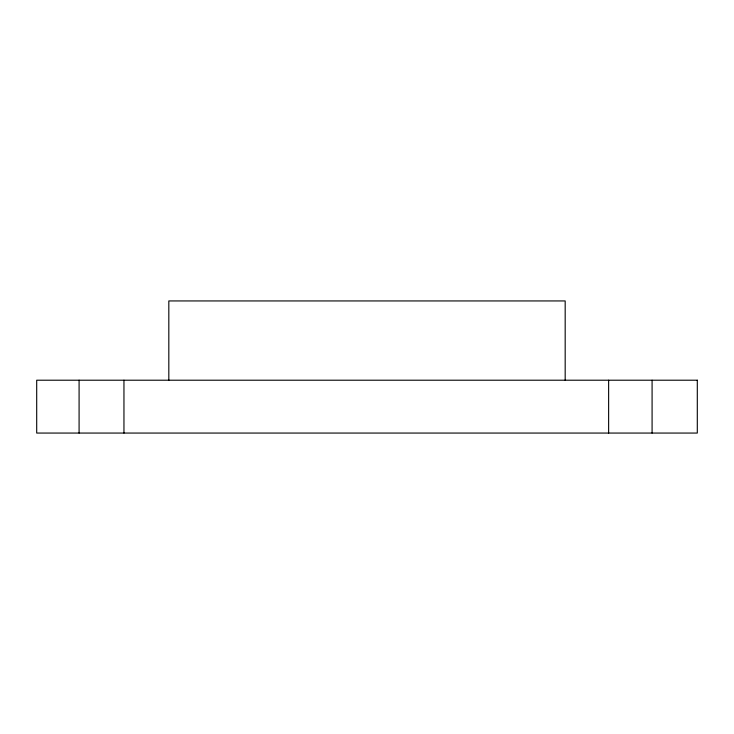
<?xml version="1.0" encoding="UTF-8"?>
<svg xmlns="http://www.w3.org/2000/svg" width="734" height="734" viewBox="0 0 734 734"><rect width="100%" height="100%" fill="white"/><g stroke="black" fill="none" stroke-linecap="round" stroke-linejoin="round"><path stroke-width="1.1" d="M652.086 380.212L652.086 433.06M608.633 380.212L608.633 433.06M565.18 380.212L565.18 300.94L168.82 300.94L168.82 380.212M123.954 380.212L123.954 433.06M79.088 380.212L79.088 433.06M697.3 380.212L36.7 380.212L36.7 433.06L697.3 433.06L697.3 380.212"/></g></svg>
